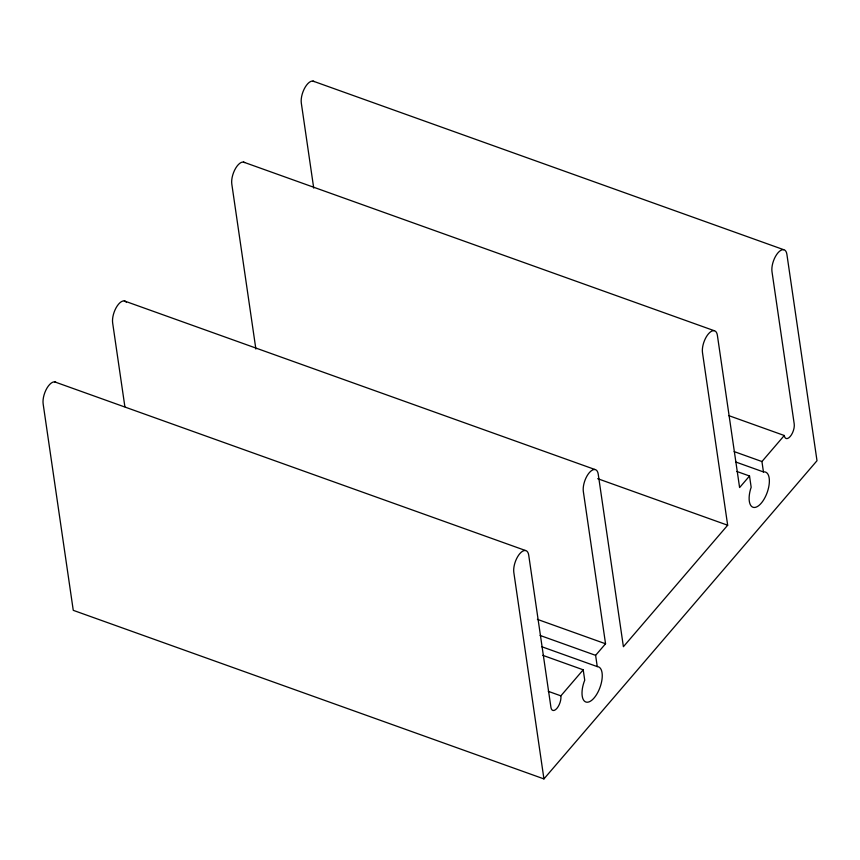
<?xml version="1.0" encoding="UTF-8"?>
<svg xmlns="http://www.w3.org/2000/svg" width="860" height="860" viewBox="0 0 860 860"><rect width="100%" height="100%" fill="white"/><g stroke="black" fill="none" stroke-linecap="round" stroke-linejoin="round"><path stroke-width="1.29" d="M56.018 382.421A14.007 6.321 -70.3 0 0 47.042 387.989A14.007 6.321 -70.3 0 0 43.151 403.921L73.261 610.331L543.939 778.913L513.828 572.502A14.007 6.321 -70.3 0 1 519.795 553.668A14.007 6.321 -70.3 0 1 528.717 555.141L550.938 707.414A9.331 4.214 -70.3 0 0 556.893 708.393A9.331 4.214 -70.3 0 0 560.87 695.847L583.209 669.811L542.821 655.341M583.209 669.811L584.725 680.196A18.673 8.417 -70.3 0 0 585.778 701.975A18.673 8.417 -70.3 0 0 600.463 686.076A18.673 8.417 -70.3 0 0 597.259 666.607L595.614 655.341L605.547 643.774L583.338 491.512A14.007 6.321 -70.3 0 1 589.304 472.677A14.007 6.321 -70.3 0 1 598.227 474.15L623.403 646.72L727.667 525.234L702.491 352.664A14.007 6.321 -70.3 0 1 708.457 333.831A14.007 6.321 -70.3 0 1 717.38 335.303L739.6 487.566L749.522 475.999L736.902 471.484M749.522 475.999L751.167 487.265A18.673 8.417 -70.3 0 0 753.758 507.443A18.673 8.417 -70.3 0 0 768.13 489.49A18.673 8.417 -70.3 0 0 763.443 471.925L761.938 461.54L784.277 435.504A9.331 4.214 -70.3 0 0 790.232 436.482A9.331 4.214 -70.3 0 0 794.21 423.937L771.99 271.663A14.007 6.321 -70.3 0 1 777.956 252.84A14.007 6.321 -70.3 0 1 786.889 254.313L817 460.713L543.939 778.913M312.975 81.087L783.664 249.669M243.466 162.088L714.155 330.67M728.753 415.616L784.277 435.504M734.171 451.597L761.938 461.54M735.687 461.981L763.443 471.925M124.313 300.935L595.002 469.517M597.689 478.676L727.667 525.234M54.814 381.926L525.492 550.508M537.403 619.372L605.547 643.774M540.091 635.454L595.614 655.341M541.736 646.72L597.259 666.607M548.25 691.322L560.87 695.847M313.717 188.103L301.312 103.082A14.007 6.321 -70.3 0 1 305.214 87.15A14.007 6.321 -70.3 0 1 314.179 81.582M255.871 349.031L231.802 184.072A14.007 6.321 -70.3 0 1 235.704 168.151A14.007 6.321 -70.3 0 1 244.67 162.583M124.872 406.673L112.649 322.93A14.007 6.321 -70.3 0 1 117.25 305.902A14.007 6.321 -70.3 0 1 126.474 302.44"/></g></svg>
